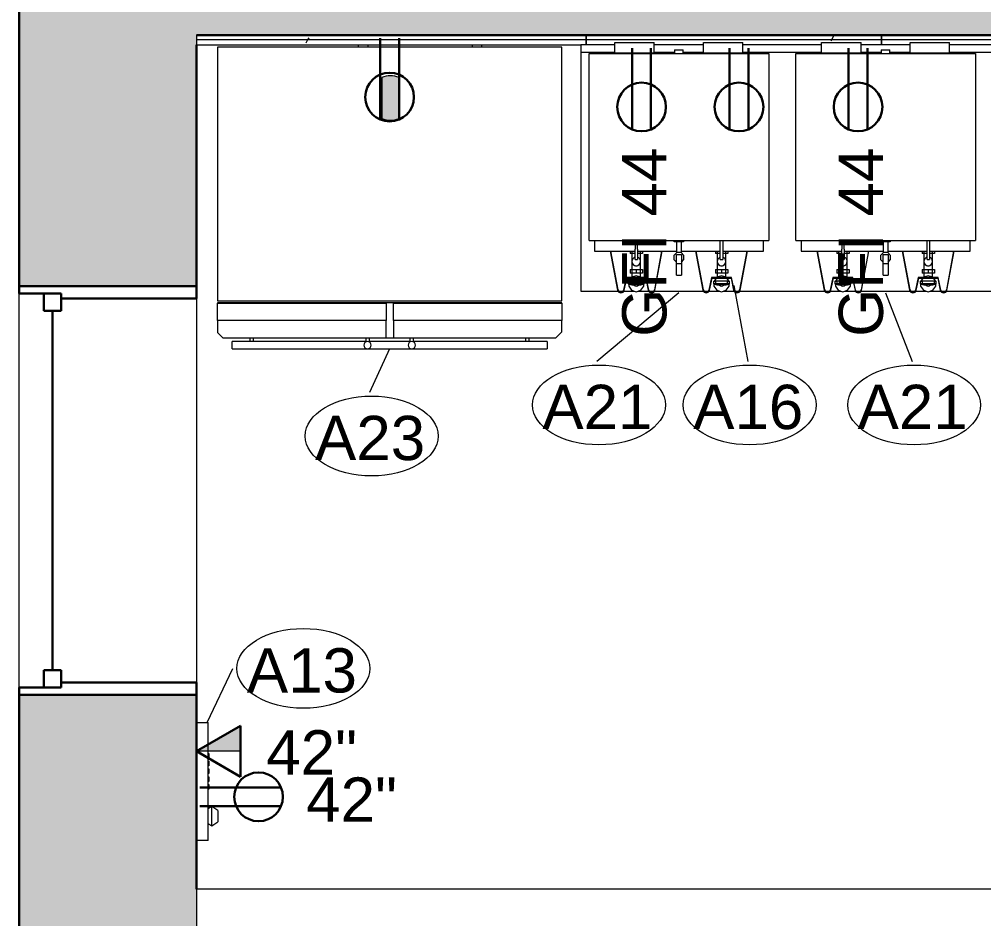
# Model space of a CAD drawing. Header units: inches. Extents: x -4688 to 1542, y -3558 to 978.
# Drawn here: x -1035.1 to -937.1, y -882.7 to -791.3 of the extents above; entities that cross this region are included whole.
import ezdxf

# ---------------------------------------------------------------- set-up
doc = ezdxf.new("R2010")
doc.units = ezdxf.units.IN
doc.header["$MEASUREMENT"] = 0
for name, color, linetype, lineweight in [('A-ANNO-NOTE', 131, 'Continuous', 40), ('A-GLAZ', 151, 'Continuous', 18), ('A-WALL', 113, 'Continuous', 18), ('A-WALL-PATT', 111, 'Continuous', 18), ('I-WALL', 2, 'Continuous', 18), ('Q-CASE', 31, 'Continuous', 9), ('Q-SPCQ', 91, 'Continuous', 9), ('Q-SPCQ-IDEN', 132, 'Continuous', 9)]:
    doc.layers.add(name, color=color, linetype=linetype, lineweight=lineweight)
doc.styles.add('Arial', font='arial.ttf', dxfattribs={"height": 4.5})
doc.styles.add('Swis721 Lt BT', font='swissl.ttf', dxfattribs={"height": 4.5})
pattern_1 = [(0, (0, 0), (15.36, 3.84), [0.634, -10.886, 0.634, -10.886, -61.44]), (0, (0, 0), (15.36, 3.84), [-23.04, 0.634, -22.406, 0.634, -10.886, -26.88]), (0, (0, 0), (15.36, 3.84), [-57.6, 0.634, -7.046, 0.634, -18.566]), (120, (5.76, 1.92), (-11.005538, 11.38215), [0.634, -10.886, 0.634, -10.886, -61.44]), (120, (5.76, 1.92), (-11.005538, 11.38215), [-23.04, 0.634, -22.406, 0.634, -10.886, -26.88]), (120, (5.76, 1.92), (-11.005538, 11.38215), [-57.6, 0.634, -7.046, 0.634, -18.566]), (240, (7.68, 9.6), (-4.354462, -15.22215), [0.634, -10.886, 0.634, -10.886, -61.44]), (240, (7.68, 9.6), (-4.354462, -15.22215), [-23.04, 0.634, -22.406, 0.634, -10.886, -26.88]), (240, (7.68, 9.6), (-4.354462, -15.22215), [-57.6, 0.634, -7.046, 0.634, -18.566])]

# ---------------------------------------------------------------- blocks, each defined once
blk = doc.blocks.new('Double Hung - medium 5ft 3_51_2_-6826450-1st Floor Power _ Signal')
at = {"layer": 'A-GLAZ', "color": 8, "lineweight": 30}
for p, q in [((-20.75, 9), (-20, 9)), ((-20, 4.75), (-20, 9)), ((20, 4.75), (20, 9)), ((20.75, 9), (20, 9)), ((-20, 6.5), (-20, 4.75)), ((-20, 6.5), (-18.25, 6.5)), ((-18.25, 6.5), (-18.25, 4.75)), ((18.25, 6.5), (18.25, 4.75)), ((20, 6.5), (18.25, 6.5)), ((20, 6.5), (20, 4.75)), ((-18.25, 5.625), (18.25, 5.625)), ((-20, 4.75), (-18.25, 4.75)), ((-20, 4.75), (-19.5, 4.75)), ((-19.5, -9), (-19.5, 4.75)), ((20, 4.75), (18.25, 4.75)), ((19.5, 4.75), (20, 4.75)), ((19.5, 4.75), (19.5, -9)), ((-19.5, -9), (-20.75, -9)), ((19.5, -9), (20.75, -9))]:
    blk.add_line(p, q, dxfattribs=at)
blk = doc.blocks.new('A-Refrigerator - A-Refrigerator 2-8324768-1st Floor Power _ Signal')
at = {"layer": 'Q-SPCQ'}
for p, q in [((17.5, 13.75), (-17.5, 13.75)), ((-17.5, 13.75), (-17.5, -12)), ((-3.181, 14), (-3.181, 13.75)), ((-2.181, 13.75), (-2.181, 14)), ((8.382, 14), (8.382, 13.75)), ((9.382, 13.75), (9.382, 14)), ((17.5, -12), (17.5, 13.75)), ((-17.5, -12), (17.5, -12)), ((-0.361, -12.186), (-17.5, -12.186)), ((-17.5, -12.186), (-17.5, -12.25)), ((-17.5, -12.25), (-0.361, -12.25)), ((-17.5, -14), (-17.5, -12.25)), ((-0.361, -12.25), (-0.361, -12.186)), ((17.5, -12.186), (-0.361, -12.186)), ((-0.361, -12.25), (-0.361, -14)), ((0.389, -12.25), (17.5, -12.25)), ((0.389, -14), (0.389, -12.25)), ((17.5, -12.25), (17.5, -12.186)), ((17.5, -12.25), (17.5, -14)), ((-0.361, -14), (-17.5, -14)), ((-17.5, -14), (-17.5, -15.207)), ((-0.361, -15.75), (-0.361, -14)), ((17.5, -14), (0.389, -14)), ((0.389, -14), (0.389, -15.75)), ((17.5, -15.143), (17.5, -14)), ((-17.5, -15.207), (-16.957, -15.75)), ((16.893, -15.75), (17.5, -15.143)), ((-16.957, -15.75), (-0.361, -15.75)), ((-2.411, -16.125), (-16, -16.125)), ((-16, -16.875), (-16, -16.125)), ((-14.188, -15.75), (-14.188, -16.175)), ((-13.813, -16.175), (-13.813, -15.75)), ((-2.418, -15.75), (-2.418, -16.167)), ((2.049, -16.125), (-2.049, -16.125)), ((-2.043, -16.19), (-2.043, -15.75)), ((-0.361, -15.75), (0.389, -15.75)), ((0.389, -15.75), (16.893, -15.75)), ((2.043, -15.75), (2.043, -16.19)), ((16, -16.125), (2.411, -16.125)), ((2.418, -16.167), (2.418, -15.75)), ((13.812, -15.75), (13.812, -16.179)), ((14.187, -16.179), (14.187, -15.75)), ((16, -16.125), (16, -16.875)), ((-16, -16.875), (16, -16.875))]:
    blk.add_line(p, q, dxfattribs=at)
for centre, start, end in [((-2.25, -16.5), 90, 270), ((-2.25, -16.5), 270, 90), ((2.25, -16.5), 90, 270), ((2.25, -16.5), 270, 90)]:
    blk.add_arc(centre, 0.375, start, end, dxfattribs=at)
blk = doc.blocks.new('M3105 - Cabinet_ Warming_ F-S_ 1 Heated Compartment_ Elect - M3105 - Cabinet_ Warming_ F-S_ 1 Heated Compartment_ Elect-7367540-1st Floor Power _ Signal')
at = {"layer": 'Q-SPCQ'}
for p, q in [((-15, 11), (-15, 12)), ((-15, 12), (15, 12)), ((-15, 12), (-15, 11)), ((15, 12), (-15, 12)), ((15, 12), (15, 11)), ((15, 11), (15, 12))]:
    blk.add_line(p, q, dxfattribs=at)
blk = doc.blocks.new('C-Counter Top - ADJ HEIGHT-7388183-1st Floor Power _ Signal')
at = {"layer": 'Q-CASE'}
for p, q in [((-43.804, 0), (-47.262, 0)), ((-47.262, 0), (-47.262, -0.75)), ((-34.804, 0), (-39.804, 0)), ((-22.804, 0), (-30.804, 0)), ((-13.804, 0), (-18.804, 0)), ((158.696, 0), (-9.804, 0)), ((-47.262, -0.75), (-47.262, -25)), ((-47.262, -0.75), (-43.804, -0.75)), ((-39.804, -0.75), (-37.742, -0.75)), ((-36.867, -0.75), (-34.804, -0.75)), ((-30.804, -0.75), (-22.804, -0.75)), ((-18.804, -0.75), (-16.742, -0.75)), ((-15.867, -0.75), (-13.804, -0.75)), ((-9.804, -0.75), (158.696, -0.75)), ((-47.262, -25), (-43.503, -25)), ((-43.429, -25), (-42.967, -25)), ((-42.893, -25), (-41.861, -25)), ((-41.413, -25), (-40.381, -25)), ((-40.307, -25), (-39.844, -25)), ((-39.771, -25), (-34.838, -25)), ((-34.765, -25), (-34.302, -25)), ((-34.228, -25), (-33.196, -25)), ((-32.748, -25), (-31.716, -25)), ((-31.642, -25), (-31.179, -25)), ((-31.106, -25), (-22.503, -25)), ((-22.429, -25), (-21.967, -25)), ((-21.893, -25), (-20.861, -25)), ((-20.413, -25), (-19.381, -25)), ((-19.307, -25), (-18.844, -25)), ((-18.771, -25), (-13.838, -25)), ((-13.765, -25), (-13.302, -25)), ((-13.228, -25), (-12.196, -25)), ((-11.748, -25), (-10.716, -25)), ((-10.642, -25), (-10.179, -25)), ((-10.106, -25), (158.696, -25))]:
    blk.add_line(p, q, dxfattribs=at)
blk = doc.blocks.new('A1012 - Telephone_ Wall Mounted_ 1 Line 12 x 12 - A1012 - Telephone_ Wall Mounted_ 1 Line 12__ x 12__-V71-1st Floor Power _ Signal')
at = {"layer": 'Q-SPCQ'}
for p, q in [((-15, -16.181), (-15, -15)), ((-3, -15), (-3, -16.181)), ((-15, -16.181), (-3, -16.181)), ((-13.305, -16.181), (-13.5, -16.576)), ((-13.5, -16.576), (-13.305, -16.181)), ((-13.5, -16.576), (-13.105, -17.165)), ((-13.5, -16.576), (-12.75, -16.576)), ((-12.75, -16.576), (-12.281, -16.576)), ((-12.281, -16.576), (-11.531, -16.576)), ((-11.926, -17.165), (-11.531, -16.576)), ((-11.531, -16.576), (-11.727, -16.181)), ((-11.727, -16.181), (-11.531, -16.576)), ((-9.772, -16.259), (-9.772, -16.181)), ((-9.299, -16.259), (-9.772, -16.259)), ((-9.299, -16.181), (-9.299, -16.259)), ((-8.984, -16.259), (-8.984, -16.181)), ((-8.512, -16.259), (-8.984, -16.259)), ((-8.512, -16.181), (-8.512, -16.259)), ((-8.197, -16.259), (-8.197, -16.181)), ((-7.724, -16.259), (-8.197, -16.259)), ((-7.724, -16.181), (-7.724, -16.259)), ((-7.409, -16.259), (-7.409, -16.181)), ((-6.937, -16.259), (-7.409, -16.259)), ((-6.937, -16.181), (-6.937, -16.259)), ((-6.622, -16.259), (-6.622, -16.181)), ((-6.15, -16.259), (-6.622, -16.259)), ((-6.15, -16.181), (-6.15, -16.259)), ((-12.75, -17.165), (-13.105, -17.165)), ((-12.281, -17.165), (-12.75, -17.165)), ((-11.926, -17.165), (-12.281, -17.165))]:
    blk.add_line(p, q, dxfattribs=at)
blk = doc.blocks.new('Bunn_BrewWISE_Coffee_Maker_11661 - Bunn_BrewWISE_Coffee_Maker_11661-7472491-1st Floor Power _ Signal')
at = {"layer": 'Q-SPCQ'}
for p, q in [((-6.5, 11.25), (-2.5, 11.25)), ((-6.5, 10.156), (-6.5, 11.25)), ((-2.5, 10.156), (-2.5, 11.25)), ((2.5, 11.25), (6.5, 11.25)), ((2.5, 10.156), (2.5, 11.25)), ((6.5, 10.156), (6.5, 11.25)), ((-9.125, -8.88), (-9.125, 10.125)), ((-9.125, 10.125), (9.125, 10.125)), ((-2.25, 10.156), (-6.75, 10.156)), ((-6.75, 10.126), (-6.75, 10.156)), ((-2.25, 10.156), (-2.25, 10.126)), ((-0.438, 10.5), (-0.438, 10.125)), ((-0.438, 10.5), (0.437, 10.5)), ((0.437, 10.125), (0.437, 10.5)), ((6.75, 10.156), (2.25, 10.156)), ((2.25, 10.126), (2.25, 10.156)), ((6.75, 10.156), (6.75, 10.126)), ((9.125, 10.125), (9.125, -8.88)), ((-9.125, -8.88), (9.125, -8.88)), ((-8.582, -8.88), (-8.582, -9.938)), ((-4.457, -8.88), (-4.457, -9.755)), ((-4.457, -10.501), (-4.457, -9.755)), ((-4.207, -9.755), (-4.207, -8.88)), ((-4.207, -9.755), (-4.207, -10.501)), ((-0.469, -9), (-0.469, -8.88)), ((-0.194, -9), (-0.469, -9)), ((-0.25, -9), (-0.25, -10.117)), ((-0.194, -8.88), (-0.194, -9)), ((0.194, -9), (-0.194, -9)), ((0.194, -8.88), (0.194, -9)), ((0.469, -9), (0.194, -9)), ((0.25, -10.117), (0.25, -9)), ((0.469, -8.88), (0.469, -9)), ((4.207, -9.755), (4.207, -8.88)), ((4.207, -10.501), (4.207, -9.755)), ((4.457, -8.88), (4.457, -9.755)), ((4.457, -9.755), (4.457, -10.501)), ((8.582, -9.938), (8.582, -8.88)), ((-8.582, -9.938), (-4.457, -9.938)), ((-6.976, -9.938), (-6.232, -13.907)), ((-6.17, -13.896), (-6.912, -9.938)), ((-6.811, -9.938), (-6.811, -10)), ((-4.811, -10), (-6.811, -10)), ((-4.957, -10), (-4.957, -10.188)), ((-4.774, -10.188), (-4.957, -10.188)), ((-4.811, -10), (-4.811, -9.938)), ((-4.774, -9.938), (-4.774, -10.188)), ((-4.457, -10.188), (-4.774, -10.188)), ((-4.77, -10.188), (-4.77, -11.813)), ((-4.457, -10.811), (-4.457, -10.501)), ((-4.207, -9.938), (-0.25, -9.938)), ((-3.891, -10.188), (-4.207, -10.188)), ((-4.207, -10.501), (-4.207, -10.811)), ((-3.895, -11.813), (-3.895, -10.188)), ((-3.891, -10.188), (-3.891, -9.938)), ((-3.707, -10.188), (-3.891, -10.188)), ((-3.707, -9.938), (-3.707, -10.188)), ((-1.753, -9.938), (-2.495, -13.896)), ((-2.433, -13.907), (-1.689, -9.938)), ((-0.212, -10.079), (-0.512, -10.379)), ((-0.512, -10.379), (-0.512, -10.804)), ((-0.25, -11.194), (-0.25, -10.282)), ((-0.25, -10.282), (0.25, -10.282)), ((0.212, -10.079), (-0.212, -10.079)), ((0.512, -10.379), (0.212, -10.079)), ((0.248, -9.938), (4.207, -9.938)), ((0.25, -10.282), (0.25, -11.194)), ((0.512, -10.804), (0.512, -10.379)), ((1.689, -9.938), (2.433, -13.907)), ((2.495, -13.896), (1.753, -9.938)), ((1.854, -9.938), (1.854, -10)), ((3.854, -10), (1.854, -10)), ((3.707, -10), (3.707, -10.188)), ((3.891, -10.188), (3.707, -10.188)), ((3.854, -10), (3.854, -9.938)), ((3.891, -9.938), (3.891, -10.188)), ((4.207, -10.188), (3.891, -10.188)), ((3.895, -10.188), (3.895, -11.813)), ((4.207, -10.811), (4.207, -10.501)), ((4.457, -9.938), (8.582, -9.938)), ((4.774, -10.188), (4.457, -10.188)), ((4.457, -10.501), (4.457, -10.811)), ((4.77, -11.813), (4.77, -10.188)), ((4.774, -10.188), (4.774, -9.938)), ((4.957, -10.188), (4.774, -10.188)), ((4.957, -9.938), (4.957, -10.188)), ((6.912, -9.938), (6.17, -13.896)), ((6.232, -13.907), (6.976, -9.938)), ((-4.457, -10.817), (-4.457, -10.811)), ((-4.457, -10.817), (-4.207, -10.817)), ((-4.207, -10.811), (-4.207, -10.817)), ((-0.512, -10.804), (-0.25, -11.066)), ((-0.25, -12.383), (-0.25, -11.194)), ((-0.25, -11.194), (0.25, -11.194)), ((0.25, -11.066), (0.512, -10.804)), ((0.25, -11.194), (0.25, -12.383)), ((4.207, -10.817), (4.207, -10.811)), ((4.207, -10.817), (4.457, -10.817)), ((4.457, -10.811), (4.457, -10.817)), ((-5.351, -12.625), (-5.618, -13.901)), ((-5.557, -13.914), (-5.3, -12.688)), ((-3.314, -12.625), (-5.351, -12.625)), ((-5.3, -12.688), (-3.365, -12.688)), ((-4.871, -12.688), (-5.09, -12.988)), ((-4.957, -11.813), (-4.774, -11.813)), ((-4.957, -11.813), (-4.957, -12.188)), ((-4.774, -12.188), (-4.957, -12.188)), ((-4.332, -12.448), (-4.81, -12.603)), ((-4.774, -11.813), (-4.332, -11.813)), ((-4.774, -11.813), (-4.774, -12.188)), ((-4.332, -12.188), (-4.774, -12.188)), ((-4.77, -12.188), (-4.77, -12.59)), ((-4.332, -11.813), (-3.891, -11.813)), ((-4.332, -11.813), (-4.332, -12.188)), ((-3.891, -12.188), (-4.332, -12.188)), ((-3.855, -12.603), (-4.332, -12.448)), ((-3.895, -12.59), (-3.895, -12.188)), ((-3.891, -11.813), (-3.707, -11.813)), ((-3.891, -12.188), (-3.891, -11.813)), ((-3.707, -12.188), (-3.891, -12.188)), ((-3.575, -12.988), (-3.794, -12.688)), ((-3.707, -11.813), (-3.707, -12.188)), ((-3.365, -12.688), (-3.108, -13.914)), ((-3.047, -13.901), (-3.314, -12.625)), ((-0.25, -12.383), (0.25, -12.383)), ((3.314, -12.625), (3.047, -13.901)), ((3.108, -13.914), (3.365, -12.688)), ((5.351, -12.625), (3.314, -12.625)), ((3.365, -12.688), (5.3, -12.688)), ((3.794, -12.688), (3.575, -12.988)), ((3.707, -11.813), (3.891, -11.813)), ((3.707, -11.813), (3.707, -12.188)), ((3.891, -12.188), (3.707, -12.188)), ((4.332, -12.448), (3.855, -12.603)), ((3.891, -11.813), (4.332, -11.813)), ((3.891, -11.813), (3.891, -12.188)), ((4.332, -12.188), (3.891, -12.188)), ((3.895, -12.188), (3.895, -12.59)), ((4.332, -11.813), (4.774, -11.813)), ((4.332, -11.813), (4.332, -12.188)), ((4.774, -12.188), (4.332, -12.188)), ((4.81, -12.603), (4.332, -12.448)), ((4.77, -12.59), (4.77, -12.188)), ((4.774, -11.813), (4.957, -11.813)), ((4.774, -12.188), (4.774, -11.813)), ((4.957, -12.188), (4.774, -12.188)), ((5.09, -12.988), (4.871, -12.688)), ((4.957, -11.813), (4.957, -12.188)), ((5.3, -12.688), (5.557, -13.914)), ((5.618, -13.901), (5.351, -12.625)), ((-5.147, -13.001), (-5.147, -13.281)), ((-5.105, -13.287), (-5.105, -13.511)), ((-5.105, -13.511), (-4.81, -13.918)), ((-4.917, -12.983), (-3.747, -12.983)), ((-4.917, -13.264), (-4.917, -12.983)), ((-3.747, -13.264), (-4.917, -13.264)), ((-4.664, -13.298), (-4, -13.298)), ((-4.456, -13.38), (-4.456, -13.298)), ((-4.209, -13.298), (-4.209, -13.38)), ((-3.855, -13.918), (-3.56, -13.511)), ((-3.747, -12.983), (-3.747, -13.264)), ((-3.56, -13.511), (-3.56, -13.287)), ((-3.518, -13.281), (-3.518, -13.001)), ((3.518, -13.001), (3.518, -13.281)), ((3.56, -13.287), (3.56, -13.511)), ((3.56, -13.511), (3.855, -13.918)), ((3.747, -12.983), (4.917, -12.983)), ((3.747, -13.264), (3.747, -12.983)), ((4.917, -13.264), (3.747, -13.264)), ((4, -13.298), (4.664, -13.298)), ((4.209, -13.38), (4.209, -13.298)), ((4.456, -13.298), (4.456, -13.38)), ((4.81, -13.918), (5.105, -13.511)), ((4.917, -12.983), (4.917, -13.264)), ((5.105, -13.511), (5.105, -13.287)), ((5.147, -13.281), (5.147, -13.001)), ((-4.81, -13.918), (-4.332, -14.073)), ((-4.332, -14.073), (-3.855, -13.918)), ((3.855, -13.918), (4.332, -14.073)), ((4.332, -14.073), (4.81, -13.918))]:
    blk.add_line(p, q, dxfattribs=at)
for centre, radius, start, end in [((-4.332, -11), 0.438, 106.67272, 180), ((-4.332, -11), 0.438, 140.22242, 146.10224), ((-4.332, -11), 0.438, 125.38008, 131.52604), ((-4.332, -11), 0.438, 110.52129, 116.94983), ((-4.332, -11), 0.438, 360, 73.32728), ((-4.332, -11), 0.437, 63.05017, 69.47871), ((-4.332, -11), 0.437, 48.47396, 54.61992), ((-4.332, -11), 0.437, 33.89776, 39.77758), ((4.332, -11), 0.438, 106.67272, 180), ((4.332, -11), 0.437, 140.22242, 146.10224), ((4.332, -11), 0.438, 125.38008, 131.52604), ((4.332, -11), 0.438, 110.52129, 116.94983), ((4.332, -11), 0.437, 0, 73.32728), ((4.332, -11), 0.437, 63.05017, 69.47871), ((4.332, -11), 0.437, 48.47396, 54.61992), ((4.332, -11), 0.438, 33.89776, 39.77758), ((-4.332, -11), 0.438, 180, 360), ((-4.332, -11), 0.438, 169.87628, 175.25466), ((-4.332, -11), 0.437, 184.69311, 189.83086), ((-4.332, -11), 0.438, 155.05342, 160.67845), ((-4.332, -11), 0.437, 199.50535, 204.40707), ((-4.332, -11), 0.437, 214.31404, 218.98328), ((-4.332, -11), 0.438, 229.11991, 236.87731), ((-4.332, -11), 0.437, 243.92352, 251.67534), ((-4.332, -11), 0.437, 258.72531, 266.4744), ((-4.332, -11), 0.438, 273.5256, 281.27469), ((-4.332, -11), 0.438, 288.32466, 296.07648), ((-4.332, -11), 0.438, 303.12269, 310.88009), ((-4.332, -11), 0.437, 321.01672, 325.68596), ((-4.332, -11), 0.437, 19.32155, 24.94658), ((-4.332, -11), 0.438, 335.59293, 340.15933), ((-4.332, -11), 0.437, 4.74534, 10.12372), ((-4.332, -11), 0.437, 350.16914, 355.30689), ((4.332, -11), 0.438, 180, 360), ((4.332, -11), 0.437, 169.87628, 175.25466), ((4.332, -11), 0.437, 184.69311, 189.83086), ((4.332, -11), 0.438, 155.05342, 160.67845), ((4.332, -11), 0.437, 199.84067, 204.40707), ((4.332, -11), 0.437, 214.31404, 218.98328), ((4.332, -11), 0.437, 229.11991, 236.87731), ((4.332, -11), 0.437, 243.92352, 251.67534), ((4.332, -11), 0.438, 258.72531, 266.4744), ((4.332, -11), 0.438, 273.5256, 281.27469), ((4.332, -11), 0.438, 288.32466, 296.07648), ((4.332, -11), 0.438, 303.12269, 310.88009), ((4.332, -11), 0.438, 321.01672, 325.68596), ((4.332, -11), 0.437, 19.32155, 24.94658), ((4.332, -11), 0.438, 335.59293, 340.15933), ((4.332, -11), 0.438, 4.74534, 10.12372), ((4.332, -11), 0.437, 350.16914, 355.30689), ((-4.332, -13.26), 0.25, 212.66745, 327.33255), ((4.332, -13.26), 0.25, 212.66745, 327.33255), ((-5.894, -13.844), 0.344, 190.61786, 348.15411), ((-5.894, -13.844), 0.281, 190.61786, 348.15411), ((-2.771, -13.844), 0.344, 191.84589, 349.38214), ((-2.771, -13.844), 0.281, 191.84589, 349.38214), ((2.771, -13.844), 0.344, 190.61786, 348.15411), ((2.771, -13.844), 0.281, 190.61786, 348.15411), ((5.894, -13.844), 0.344, 191.84589, 349.38214), ((5.894, -13.844), 0.281, 191.84589, 349.38214)]:
    blk.add_arc(centre, radius, start, end, dxfattribs=at)
for points, knots in [([(-5.147, -13.281), (-5.147, -13.284), (-5.137, -13.289), (-5.063, -13.294), (-5.012, -13.299), (-4.966, -13.305), (-4.927, -13.329), (-4.823, -13.354), (-4.67, -13.383), (-4.556, -13.396)], [0.0271531, 0.0271531, 0.0271531, 0.0271531, 0.0349915, 0.0452481, 0.0534789, 0.0679663, 0.0907352, 0.1230519, 0.1519725, 0.1519725, 0.1519725, 0.1519725]), ([(-5.146, -12.999), (-5.146, -12.998), (-5.14, -12.994), (-5.113, -12.986), (-4.958, -12.983), (-4.917, -12.983)], [-0.02532874, -0.02532874, -0.02532874, -0.02532874, -0.02293005, -0.00975091, 0, 0, 0, 0]), ([(-4.917, -13.264), (-4.958, -13.264), (-5.113, -13.267), (-5.14, -13.274), (-5.146, -13.279), (-5.146, -13.28)], [0, 0, 0, 0, 0.00975091, 0.02293005, 0.02532874, 0.02532874, 0.02532874, 0.02532874]), ([(-4.456, -13.38), (-4.539, -13.369), (-4.643, -13.354), (-4.69, -13.338), (-4.743, -13.323), (-4.761, -13.314), (-4.772, -13.305), (-4.722, -13.299), (-4.664, -13.298)], [0, 0, 0, 0, 0.02091557, 0.04314969, 0.0621226, 0.07774041, 0.08919628, 0.09838905, 0.09838905, 0.09838905, 0.09838905]), ([(-4, -13.298), (-3.942, -13.299), (-3.893, -13.305), (-3.904, -13.314), (-3.922, -13.323), (-3.975, -13.338), (-4.022, -13.354), (-4.125, -13.369), (-4.209, -13.38)], [0, 0, 0, 0, 0.00919277, 0.02064864, 0.03626645, 0.05523936, 0.07747348, 0.09838905, 0.09838905, 0.09838905, 0.09838905]), ([(-4.109, -13.396), (-3.995, -13.383), (-3.842, -13.354), (-3.738, -13.329), (-3.699, -13.305), (-3.653, -13.299), (-3.602, -13.294), (-3.528, -13.289), (-3.518, -13.284), (-3.518, -13.281)], [0, 0, 0, 0, 0.0289206, 0.0612373, 0.0840061, 0.0984935, 0.1067244, 0.1169809, 0.1248193, 0.1248193, 0.1248193, 0.1248193]), ([(-3.747, -12.983), (-3.707, -12.983), (-3.552, -12.986), (-3.525, -12.994), (-3.519, -12.998), (-3.518, -12.999)], [-0.15197246, -0.15197246, -0.15197246, -0.15197246, -0.14222156, -0.12904241, -0.12664372, -0.12664372, -0.12664372, -0.12664372]), ([(-3.518, -13.28), (-3.519, -13.279), (-3.525, -13.274), (-3.552, -13.267), (-3.707, -13.264), (-3.747, -13.264)], [0.12664372, 0.12664372, 0.12664372, 0.12664372, 0.12904241, 0.14222156, 0.15197246, 0.15197246, 0.15197246, 0.15197246]), ([(3.518, -12.999), (3.519, -12.998), (3.525, -12.994), (3.552, -12.986), (3.707, -12.983), (3.747, -12.983)], [-0.02532874, -0.02532874, -0.02532874, -0.02532874, -0.02293005, -0.00975091, 0, 0, 0, 0]), ([(3.747, -13.264), (3.707, -13.264), (3.552, -13.267), (3.525, -13.274), (3.519, -13.279), (3.518, -13.28)], [0, 0, 0, 0, 0.00975091, 0.02293005, 0.02532874, 0.02532874, 0.02532874, 0.02532874]), ([(3.518, -13.281), (3.518, -13.284), (3.528, -13.289), (3.602, -13.294), (3.653, -13.299), (3.699, -13.305), (3.738, -13.329), (3.842, -13.354), (3.995, -13.383), (4.109, -13.396)], [0.0271531, 0.0271531, 0.0271531, 0.0271531, 0.0349915, 0.0452481, 0.0534789, 0.0679663, 0.0907352, 0.1230519, 0.1519725, 0.1519725, 0.1519725, 0.1519725]), ([(4.209, -13.38), (4.125, -13.369), (4.022, -13.354), (3.975, -13.338), (3.922, -13.323), (3.904, -13.314), (3.893, -13.305), (3.942, -13.299), (4, -13.298)], [0, 0, 0, 0, 0.02091557, 0.04314969, 0.0621226, 0.07774041, 0.08919628, 0.09838905, 0.09838905, 0.09838905, 0.09838905]), ([(4.664, -13.298), (4.722, -13.299), (4.772, -13.305), (4.761, -13.314), (4.743, -13.323), (4.69, -13.338), (4.643, -13.354), (4.539, -13.369), (4.456, -13.38)], [0, 0, 0, 0, 0.00919277, 0.02064864, 0.03626645, 0.05523936, 0.07747348, 0.09838905, 0.09838905, 0.09838905, 0.09838905]), ([(4.556, -13.396), (4.67, -13.383), (4.823, -13.354), (4.927, -13.329), (4.966, -13.305), (5.012, -13.299), (5.063, -13.294), (5.137, -13.289), (5.147, -13.284), (5.147, -13.281)], [0, 0, 0, 0, 0.0289206, 0.0612373, 0.0840061, 0.0984935, 0.1067244, 0.1169809, 0.1248193, 0.1248193, 0.1248193, 0.1248193]), ([(4.917, -12.983), (4.958, -12.983), (5.113, -12.986), (5.14, -12.994), (5.146, -12.998), (5.146, -12.999)], [-0.15197246, -0.15197246, -0.15197246, -0.15197246, -0.14222156, -0.12904241, -0.12664372, -0.12664372, -0.12664372, -0.12664372]), ([(5.146, -13.28), (5.146, -13.279), (5.14, -13.274), (5.113, -13.267), (4.958, -13.264), (4.917, -13.264)], [0.12664372, 0.12664372, 0.12664372, 0.12664372, 0.12904241, 0.14222156, 0.15197246, 0.15197246, 0.15197246, 0.15197246])]:
    blk.add_open_spline(points, degree=3, knots=knots, dxfattribs=at)
for points in [[(-4.332, -13.383), (-4.386, -13.383), (-4.428, -13.382), (-4.456, -13.38)], [(-4.209, -13.38), (-4.237, -13.382), (-4.279, -13.383), (-4.332, -13.383)], [(4.332, -13.383), (4.279, -13.383), (4.237, -13.382), (4.209, -13.38)], [(4.456, -13.38), (4.428, -13.382), (4.386, -13.383), (4.332, -13.383)]]:
    blk.add_open_spline(points, degree=3, dxfattribs=at)
blk = doc.blocks.new('Bunn_BrewWISE_Coffee_Maker_11661 - Bunn_BrewWISE_Coffee_Maker_11661-V74-1st Floor Power _ Signal')
at = {"layer": 'Q-SPCQ'}
for p, q in [((-6.5, 11.25), (-2.5, 11.25)), ((-6.5, 10.156), (-6.5, 11.25)), ((-2.5, 10.156), (-2.5, 11.25)), ((2.5, 11.25), (6.5, 11.25)), ((2.5, 10.156), (2.5, 11.25)), ((6.5, 10.156), (6.5, 11.25)), ((-9.125, -8.88), (-9.125, 10.125)), ((-9.125, 10.125), (9.125, 10.125)), ((-2.25, 10.156), (-6.75, 10.156)), ((-6.75, 10.126), (-6.75, 10.156)), ((-2.25, 10.156), (-2.25, 10.126)), ((-0.438, 10.5), (-0.438, 10.125)), ((-0.438, 10.5), (0.437, 10.5)), ((0.437, 10.125), (0.437, 10.5)), ((6.75, 10.156), (2.25, 10.156)), ((2.25, 10.126), (2.25, 10.156)), ((6.75, 10.156), (6.75, 10.126)), ((9.125, 10.125), (9.125, -8.88)), ((-9.125, -8.88), (9.125, -8.88)), ((-8.582, -8.88), (-8.582, -9.938)), ((-4.457, -8.88), (-4.457, -9.755)), ((-4.457, -10.501), (-4.457, -9.755)), ((-4.207, -9.755), (-4.207, -8.88)), ((-4.207, -9.755), (-4.207, -10.501)), ((-0.469, -9), (-0.469, -8.88)), ((-0.194, -9), (-0.469, -9)), ((-0.25, -9), (-0.25, -10.117)), ((-0.194, -8.88), (-0.194, -9)), ((0.194, -9), (-0.194, -9)), ((0.194, -8.88), (0.194, -9)), ((0.469, -9), (0.194, -9)), ((0.25, -10.117), (0.25, -9)), ((0.469, -8.88), (0.469, -9)), ((4.207, -9.755), (4.207, -8.88)), ((4.207, -10.501), (4.207, -9.755)), ((4.457, -8.88), (4.457, -9.755)), ((4.457, -9.755), (4.457, -10.501)), ((8.582, -9.938), (8.582, -8.88)), ((-8.582, -9.938), (-4.457, -9.938)), ((-6.976, -9.938), (-6.232, -13.907)), ((-6.17, -13.896), (-6.912, -9.938)), ((-6.811, -9.938), (-6.811, -10)), ((-4.811, -10), (-6.811, -10)), ((-4.957, -10), (-4.957, -10.188)), ((-4.774, -10.188), (-4.957, -10.188)), ((-4.811, -10), (-4.811, -9.938)), ((-4.774, -9.938), (-4.774, -10.188)), ((-4.457, -10.188), (-4.774, -10.188)), ((-4.77, -10.188), (-4.77, -11.813)), ((-4.457, -10.811), (-4.457, -10.501)), ((-4.207, -9.938), (-0.25, -9.938)), ((-3.891, -10.188), (-4.207, -10.188)), ((-4.207, -10.501), (-4.207, -10.811)), ((-3.895, -11.813), (-3.895, -10.188)), ((-3.891, -10.188), (-3.891, -9.938)), ((-3.707, -10.188), (-3.891, -10.188)), ((-3.707, -9.938), (-3.707, -10.188)), ((-1.753, -9.938), (-2.495, -13.896)), ((-2.433, -13.907), (-1.689, -9.938)), ((-0.212, -10.079), (-0.512, -10.379)), ((-0.512, -10.379), (-0.512, -10.804)), ((-0.25, -11.194), (-0.25, -10.282)), ((-0.25, -10.282), (0.25, -10.282)), ((0.212, -10.079), (-0.212, -10.079)), ((0.512, -10.379), (0.212, -10.079)), ((0.248, -9.938), (4.207, -9.938)), ((0.25, -10.282), (0.25, -11.194)), ((0.512, -10.804), (0.512, -10.379)), ((1.689, -9.938), (2.433, -13.907)), ((2.495, -13.896), (1.753, -9.938)), ((1.854, -9.938), (1.854, -10)), ((3.854, -10), (1.854, -10)), ((3.707, -10), (3.707, -10.188)), ((3.891, -10.188), (3.707, -10.188)), ((3.854, -10), (3.854, -9.938)), ((3.891, -9.938), (3.891, -10.188)), ((4.207, -10.188), (3.891, -10.188)), ((3.895, -10.188), (3.895, -11.813)), ((4.207, -10.811), (4.207, -10.501)), ((4.457, -9.938), (8.582, -9.938)), ((4.774, -10.188), (4.457, -10.188)), ((4.457, -10.501), (4.457, -10.811)), ((4.77, -11.813), (4.77, -10.188)), ((4.774, -10.188), (4.774, -9.938)), ((4.957, -10.188), (4.774, -10.188)), ((4.957, -9.938), (4.957, -10.188)), ((6.912, -9.938), (6.17, -13.896)), ((6.232, -13.907), (6.976, -9.938)), ((-4.457, -10.817), (-4.457, -10.811)), ((-4.457, -10.817), (-4.207, -10.817)), ((-4.207, -10.811), (-4.207, -10.817)), ((-0.512, -10.804), (-0.25, -11.066)), ((-0.25, -12.383), (-0.25, -11.194)), ((-0.25, -11.194), (0.25, -11.194)), ((0.25, -11.066), (0.512, -10.804)), ((0.25, -11.194), (0.25, -12.383)), ((4.207, -10.817), (4.207, -10.811)), ((4.207, -10.817), (4.457, -10.817)), ((4.457, -10.811), (4.457, -10.817)), ((-5.351, -12.625), (-5.618, -13.901)), ((-5.557, -13.914), (-5.3, -12.688)), ((-3.314, -12.625), (-5.351, -12.625)), ((-5.3, -12.688), (-3.365, -12.688)), ((-4.871, -12.688), (-5.09, -12.988)), ((-4.957, -11.813), (-4.774, -11.813)), ((-4.957, -11.813), (-4.957, -12.188)), ((-4.774, -12.188), (-4.957, -12.188)), ((-4.332, -12.448), (-4.81, -12.603)), ((-4.774, -11.813), (-4.332, -11.813)), ((-4.774, -11.813), (-4.774, -12.188)), ((-4.332, -12.188), (-4.774, -12.188)), ((-4.77, -12.188), (-4.77, -12.59)), ((-4.332, -11.813), (-3.891, -11.813)), ((-4.332, -11.813), (-4.332, -12.188)), ((-3.891, -12.188), (-4.332, -12.188)), ((-3.855, -12.603), (-4.332, -12.448)), ((-3.895, -12.59), (-3.895, -12.188)), ((-3.891, -11.813), (-3.707, -11.813)), ((-3.891, -12.188), (-3.891, -11.813)), ((-3.707, -12.188), (-3.891, -12.188)), ((-3.575, -12.988), (-3.794, -12.688)), ((-3.707, -11.813), (-3.707, -12.188)), ((-3.365, -12.688), (-3.108, -13.914)), ((-3.047, -13.901), (-3.314, -12.625)), ((-0.25, -12.383), (0.25, -12.383)), ((3.314, -12.625), (3.047, -13.901)), ((3.108, -13.914), (3.365, -12.688)), ((5.351, -12.625), (3.314, -12.625)), ((3.365, -12.688), (5.3, -12.688)), ((3.794, -12.688), (3.575, -12.988)), ((3.707, -11.813), (3.891, -11.813)), ((3.707, -11.813), (3.707, -12.188)), ((3.891, -12.188), (3.707, -12.188)), ((4.332, -12.448), (3.855, -12.603)), ((3.891, -11.813), (4.332, -11.813)), ((3.891, -11.813), (3.891, -12.188)), ((4.332, -12.188), (3.891, -12.188)), ((3.895, -12.188), (3.895, -12.59)), ((4.332, -11.813), (4.774, -11.813)), ((4.332, -11.813), (4.332, -12.188)), ((4.774, -12.188), (4.332, -12.188)), ((4.81, -12.603), (4.332, -12.448)), ((4.77, -12.59), (4.77, -12.188)), ((4.774, -11.813), (4.957, -11.813)), ((4.774, -12.188), (4.774, -11.813)), ((4.957, -12.188), (4.774, -12.188)), ((5.09, -12.988), (4.871, -12.688)), ((4.957, -11.813), (4.957, -12.188)), ((5.3, -12.688), (5.557, -13.914)), ((5.618, -13.901), (5.351, -12.625)), ((-5.147, -13.001), (-5.147, -13.281)), ((-5.105, -13.287), (-5.105, -13.511)), ((-5.105, -13.511), (-4.81, -13.918)), ((-4.917, -12.983), (-3.747, -12.983)), ((-4.917, -13.264), (-4.917, -12.983)), ((-3.747, -13.264), (-4.917, -13.264)), ((-4.664, -13.298), (-4, -13.298)), ((-4.456, -13.38), (-4.456, -13.298)), ((-4.209, -13.298), (-4.209, -13.38)), ((-3.855, -13.918), (-3.56, -13.511)), ((-3.747, -12.983), (-3.747, -13.264)), ((-3.56, -13.511), (-3.56, -13.287)), ((-3.518, -13.281), (-3.518, -13.001)), ((3.518, -13.001), (3.518, -13.281)), ((3.56, -13.287), (3.56, -13.511)), ((3.56, -13.511), (3.855, -13.918)), ((3.747, -12.983), (4.917, -12.983)), ((3.747, -13.264), (3.747, -12.983)), ((4.917, -13.264), (3.747, -13.264)), ((4, -13.298), (4.664, -13.298)), ((4.209, -13.38), (4.209, -13.298)), ((4.456, -13.298), (4.456, -13.38)), ((4.81, -13.918), (5.105, -13.511)), ((4.917, -12.983), (4.917, -13.264)), ((5.105, -13.511), (5.105, -13.287)), ((5.147, -13.281), (5.147, -13.001)), ((-4.81, -13.918), (-4.332, -14.073)), ((-4.332, -14.073), (-3.855, -13.918)), ((3.855, -13.918), (4.332, -14.073)), ((4.332, -14.073), (4.81, -13.918))]:
    blk.add_line(p, q, dxfattribs=at)
for centre, radius, start, end in [((-4.332, -11), 0.438, 106.67272, 180), ((-4.332, -11), 0.438, 140.22242, 146.10224), ((-4.332, -11), 0.438, 125.38008, 131.52604), ((-4.332, -11), 0.438, 110.52129, 116.94983), ((-4.332, -11), 0.438, 360, 73.32728), ((-4.332, -11), 0.437, 63.05017, 69.47871), ((-4.332, -11), 0.437, 48.47396, 54.61992), ((-4.332, -11), 0.437, 33.89776, 39.77758), ((4.332, -11), 0.438, 106.67272, 180), ((4.332, -11), 0.437, 140.22242, 146.10224), ((4.332, -11), 0.438, 125.38008, 131.52604), ((4.332, -11), 0.438, 110.52129, 116.94983), ((4.332, -11), 0.437, 0, 73.32728), ((4.332, -11), 0.437, 63.05017, 69.47871), ((4.332, -11), 0.437, 48.47396, 54.61992), ((4.332, -11), 0.438, 33.89776, 39.77758), ((-4.332, -11), 0.438, 180, 360), ((-4.332, -11), 0.438, 169.87628, 175.25466), ((-4.332, -11), 0.437, 184.69311, 189.83086), ((-4.332, -11), 0.438, 155.05342, 160.67845), ((-4.332, -11), 0.437, 199.84067, 204.40707), ((-4.332, -11), 0.437, 214.31404, 218.98328), ((-4.332, -11), 0.438, 229.11991, 236.87731), ((-4.332, -11), 0.437, 243.92352, 251.67534), ((-4.332, -11), 0.437, 258.72531, 266.4744), ((-4.332, -11), 0.438, 273.5256, 281.27469), ((-4.332, -11), 0.438, 288.32466, 296.07648), ((-4.332, -11), 0.438, 303.12269, 310.88009), ((-4.332, -11), 0.437, 321.01672, 325.68596), ((-4.332, -11), 0.437, 19.32155, 24.94658), ((-4.332, -11), 0.438, 335.59293, 340.49465), ((-4.332, -11), 0.437, 4.74534, 10.12372), ((-4.332, -11), 0.437, 350.16914, 355.30689), ((4.332, -11), 0.438, 180, 360), ((4.332, -11), 0.437, 169.87628, 175.25466), ((4.332, -11), 0.437, 184.69311, 189.83086), ((4.332, -11), 0.438, 155.05342, 160.67845), ((4.332, -11), 0.437, 199.84067, 204.40707), ((4.332, -11), 0.437, 214.31404, 218.98328), ((4.332, -11), 0.437, 229.11991, 236.87731), ((4.332, -11), 0.437, 243.92352, 251.67534), ((4.332, -11), 0.438, 258.72531, 266.4744), ((4.332, -11), 0.438, 273.5256, 280.5153), ((4.332, -11), 0.438, 288.32466, 296.07648), ((4.332, -11), 0.438, 303.12269, 310.88009), ((4.332, -11), 0.438, 321.01672, 325.68596), ((4.332, -11), 0.437, 19.32155, 24.94658), ((4.332, -11), 0.438, 335.59293, 340.49465), ((4.332, -11), 0.438, 4.74534, 10.12372), ((4.332, -11), 0.437, 350.16914, 355.30689), ((-4.332, -13.26), 0.25, 212.66745, 327.33255), ((4.332, -13.26), 0.25, 212.66745, 327.33255), ((-5.894, -13.844), 0.344, 190.61786, 348.15411), ((-5.894, -13.844), 0.281, 190.61786, 348.15411), ((-2.771, -13.844), 0.344, 191.84589, 349.38214), ((-2.771, -13.844), 0.281, 191.84589, 349.38214), ((2.771, -13.844), 0.344, 190.61786, 348.15411), ((2.771, -13.844), 0.281, 190.61786, 348.15411), ((5.894, -13.844), 0.344, 191.84589, 349.38214), ((5.894, -13.844), 0.281, 191.84589, 349.38214)]:
    blk.add_arc(centre, radius, start, end, dxfattribs=at)
for points, knots in [([(-5.147, -13.281), (-5.147, -13.284), (-5.137, -13.289), (-5.063, -13.294), (-5.012, -13.299), (-4.966, -13.305), (-4.927, -13.329), (-4.823, -13.354), (-4.67, -13.383), (-4.556, -13.396)], [0.0271531, 0.0271531, 0.0271531, 0.0271531, 0.0349915, 0.0452481, 0.0534789, 0.0679663, 0.0907352, 0.1230519, 0.1519725, 0.1519725, 0.1519725, 0.1519725]), ([(-5.146, -12.999), (-5.146, -12.998), (-5.14, -12.994), (-5.113, -12.986), (-4.958, -12.983), (-4.917, -12.983)], [-0.02532874, -0.02532874, -0.02532874, -0.02532874, -0.02293005, -0.00975091, 0, 0, 0, 0]), ([(-4.917, -13.264), (-4.958, -13.264), (-5.113, -13.267), (-5.14, -13.274), (-5.146, -13.279), (-5.146, -13.28)], [0, 0, 0, 0, 0.00975091, 0.02293005, 0.02532874, 0.02532874, 0.02532874, 0.02532874]), ([(-4.456, -13.38), (-4.539, -13.369), (-4.643, -13.354), (-4.69, -13.338), (-4.743, -13.323), (-4.761, -13.314), (-4.772, -13.305), (-4.722, -13.299), (-4.664, -13.298)], [0, 0, 0, 0, 0.02091557, 0.04314969, 0.0621226, 0.07774041, 0.08919628, 0.09838905, 0.09838905, 0.09838905, 0.09838905]), ([(-4, -13.298), (-3.942, -13.299), (-3.893, -13.305), (-3.904, -13.314), (-3.922, -13.323), (-3.975, -13.338), (-4.022, -13.354), (-4.125, -13.369), (-4.209, -13.38)], [0, 0, 0, 0, 0.00919277, 0.02064864, 0.03626645, 0.05523936, 0.07747348, 0.09838905, 0.09838905, 0.09838905, 0.09838905]), ([(-4.109, -13.396), (-3.995, -13.383), (-3.842, -13.354), (-3.738, -13.329), (-3.699, -13.305), (-3.653, -13.299), (-3.602, -13.294), (-3.528, -13.289), (-3.518, -13.284), (-3.518, -13.281)], [0, 0, 0, 0, 0.0289206, 0.0612373, 0.0840061, 0.0984935, 0.1067244, 0.1169809, 0.1248193, 0.1248193, 0.1248193, 0.1248193]), ([(-3.747, -12.983), (-3.707, -12.983), (-3.552, -12.986), (-3.525, -12.994), (-3.519, -12.998), (-3.518, -12.999)], [-0.15197246, -0.15197246, -0.15197246, -0.15197246, -0.14222156, -0.12904241, -0.12664372, -0.12664372, -0.12664372, -0.12664372]), ([(-3.518, -13.28), (-3.519, -13.279), (-3.525, -13.274), (-3.552, -13.267), (-3.707, -13.264), (-3.747, -13.264)], [0.12664372, 0.12664372, 0.12664372, 0.12664372, 0.12904241, 0.14222156, 0.15197246, 0.15197246, 0.15197246, 0.15197246]), ([(3.518, -12.999), (3.519, -12.998), (3.525, -12.994), (3.552, -12.986), (3.707, -12.983), (3.747, -12.983)], [-0.02532874, -0.02532874, -0.02532874, -0.02532874, -0.02293005, -0.00975091, 0, 0, 0, 0]), ([(3.747, -13.264), (3.707, -13.264), (3.552, -13.267), (3.525, -13.274), (3.519, -13.279), (3.518, -13.28)], [0, 0, 0, 0, 0.00975091, 0.02293005, 0.02532874, 0.02532874, 0.02532874, 0.02532874]), ([(3.518, -13.281), (3.518, -13.284), (3.528, -13.289), (3.602, -13.294), (3.653, -13.299), (3.699, -13.305), (3.738, -13.329), (3.842, -13.354), (3.995, -13.383), (4.109, -13.396)], [0.0271531, 0.0271531, 0.0271531, 0.0271531, 0.0349915, 0.0452481, 0.0534789, 0.0679663, 0.0907352, 0.1230519, 0.1519725, 0.1519725, 0.1519725, 0.1519725]), ([(4.209, -13.38), (4.125, -13.369), (4.022, -13.354), (3.975, -13.338), (3.922, -13.323), (3.904, -13.314), (3.893, -13.305), (3.942, -13.299), (4, -13.298)], [0, 0, 0, 0, 0.02091557, 0.04314969, 0.0621226, 0.07774041, 0.08919628, 0.09838905, 0.09838905, 0.09838905, 0.09838905]), ([(4.664, -13.298), (4.722, -13.299), (4.772, -13.305), (4.761, -13.314), (4.743, -13.323), (4.69, -13.338), (4.643, -13.354), (4.539, -13.369), (4.456, -13.38)], [0, 0, 0, 0, 0.00919277, 0.02064864, 0.03626645, 0.05523936, 0.07747348, 0.09838905, 0.09838905, 0.09838905, 0.09838905]), ([(4.556, -13.396), (4.67, -13.383), (4.823, -13.354), (4.927, -13.329), (4.966, -13.305), (5.012, -13.299), (5.063, -13.294), (5.137, -13.289), (5.147, -13.284), (5.147, -13.281)], [0, 0, 0, 0, 0.0289206, 0.0612373, 0.0840061, 0.0984935, 0.1067244, 0.1169809, 0.1248193, 0.1248193, 0.1248193, 0.1248193]), ([(4.917, -12.983), (4.958, -12.983), (5.113, -12.986), (5.14, -12.994), (5.146, -12.998), (5.146, -12.999)], [-0.15197246, -0.15197246, -0.15197246, -0.15197246, -0.14222156, -0.12904241, -0.12664372, -0.12664372, -0.12664372, -0.12664372]), ([(5.146, -13.28), (5.146, -13.279), (5.14, -13.274), (5.113, -13.267), (4.958, -13.264), (4.917, -13.264)], [0.12664372, 0.12664372, 0.12664372, 0.12664372, 0.12904241, 0.14222156, 0.15197246, 0.15197246, 0.15197246, 0.15197246])]:
    blk.add_open_spline(points, degree=3, knots=knots, dxfattribs=at)
for points in [[(-4.332, -13.383), (-4.386, -13.383), (-4.428, -13.382), (-4.456, -13.38)], [(-4.209, -13.38), (-4.237, -13.382), (-4.279, -13.383), (-4.332, -13.383)], [(4.332, -13.383), (4.279, -13.383), (4.237, -13.382), (4.209, -13.38)], [(4.456, -13.38), (4.428, -13.382), (4.386, -13.383), (4.332, -13.383)]]:
    blk.add_open_spline(points, degree=3, dxfattribs=at)
blk = doc.blocks.new('Appliance_Specialty Equipment Tag - Standard-3515593-1st Floor Power _ Signal')
at = {"layer": 'Q-SPCQ-IDEN'}
blk.add_ellipse((-0.0499, 0.0037), major_axis=(-0.1406, 0), ratio=0.600473, dxfattribs=at)

msp = doc.modelspace()

# ---------------------------------------------------------------- hatches: boundary and pattern name
at = {"layer": 'A-ANNO-NOTE', "lineweight": 9}
for points in [[(-998.105, -801.448), (-998.105, -797.207), (-998.224, -801.402)], [(-998.224, -801.402), (-998.105, -797.207), (-998.224, -797.253)], [(-998.105, -801.448), (-997.608, -797.092), (-998.105, -797.207)], [(-997.608, -801.563), (-997.608, -797.092), (-998.105, -801.448)], [(-997.098, -801.563), (-997.098, -797.092), (-997.608, -797.092)], [(-997.608, -801.563), (-997.098, -801.563), (-997.608, -797.092)], [(-996.601, -797.207), (-996.723, -797.167), (-997.098, -797.092)], [(-996.601, -801.448), (-996.601, -797.207), (-997.098, -797.092)], [(-997.098, -801.563), (-996.601, -801.448), (-997.098, -797.092)], [(-996.482, -801.402), (-996.482, -797.253), (-996.601, -797.207)], [(-996.601, -801.448), (-996.482, -801.402), (-996.601, -797.207)], [(-997.289, -801.576), (-997.098, -801.563), (-997.608, -801.563)], [(-1017.062, -865.677), (-1012.596, -863.098), (-1012.596, -865.677), (-1014.576, -865.677)]]:
    msp.add_hatch(color=256, dxfattribs=at).paths.add_polyline_path(points, flags=0)
at = {"layer": 'A-WALL-PATT', "lineweight": 9}
h = msp.add_hatch(color=7, dxfattribs=at)
h.paths.add_polyline_path([(-1035.062, -1284.185), (-1017.062, -1284.185), (-1017.062, -1208.435), (-1020.687, -1208.435), (-1020.687, -1196.935), (-1017.062, -1196.935), (-1017.062, -1161.234), (-1035.062, -1161.234), (-1035.062, -1214.071)], flags=0)
h.paths.add_polyline_path([(-1017.062, -1119.734), (-1017.073, -1019.333), (-1017.084, -1006.801), (-1017.062, -1006.801), (-1017.062, -1003.935), (-1035.062, -1003.935), (-1035.062, -1119.734)], flags=0)
h.paths.add_polyline_path([(-1017.062, -962.435), (-1017.062, -859.935), (-1035.062, -859.935), (-1035.062, -962.435)], flags=0)
h.paths.add_polyline_path([(-1017.062, -818.435), (-1017.062, -715.935), (-1035.062, -715.935), (-1035.062, -818.435)], flags=0)
h.paths.add_polyline_path([(-1017.062, -674.435), (-1017.062, -567.935), (-1035.062, -567.935), (-1035.062, -674.435)], flags=0)
h.paths.add_polyline_path([(-1035.062, -534.435), (-1017.062, -534.435), (-1017.062, -425.685), (-1035.062, -425.685), (-1035.062, -532.487)], flags=0)
h.paths.add_polyline_path([(-1017.062, -388.685), (-1017.062, -275.185), (-1035.062, -275.185), (-1035.062, -388.685)], flags=0)
h.paths.add_polyline_path([(-1017.062, -239.185), (-1017.062, -119.495), (-1035.062, -119.495), (-1035.062, -239.185)], flags=0)
h.paths.add_polyline_path([(-1035.062, -83.495), (-1017.062, -83.495), (-1017.062, 16.255), (-1035.062, 16.255), (-1035.062, -45.642)], flags=0)
h = msp.add_hatch(color=7, dxfattribs=at)
h.paths.add_polyline_path([(-772.043, -792.927), (-772.043, -783.927), (-776.043, -783.927), (-776.043, -792.927)], flags=0)
h.paths.add_polyline_path([(-823.84, -792.927), (-816.043, -792.927), (-816.043, -783.927), (-1017.062, -783.927), (-1017.062, -792.927), (-850.61, -792.927)], flags=0)
h = msp.add_hatch(dxfattribs=at)
h.set_pattern_fill('FP_1', color=256, style=0, pattern_type=2)
h.set_pattern_definition(pattern_1)
h.paths.add_polyline_path([(-772.043, -793.427), (-772.043, -792.927), (-1017.062, -792.927), (-1017.062, -793.427), (-797.071, -793.427)], flags=0)
h = msp.add_hatch(dxfattribs=at)
h.set_pattern_fill('FP_1', color=256, style=0, pattern_type=2)
h.set_pattern_definition(pattern_1)
h.paths.add_polyline_path([(-772.043, -793.927), (-772.043, -793.427), (-1017.062, -793.427), (-1017.062, -793.927), (-974.543, -793.927), (-974.543, -793.677), (-970.543, -793.677), (-970.543, -793.927), (-965.543, -793.927), (-965.543, -793.677), (-961.543, -793.677), (-961.543, -793.927), (-953.543, -793.927), (-953.543, -793.677), (-949.543, -793.677), (-949.543, -793.927), (-944.543, -793.927), (-944.543, -793.677), (-940.543, -793.677), (-940.543, -793.927), (-857.043, -793.927), (-857.043, -793.677), (-821.043, -793.677), (-821.043, -793.927), (-813.043, -793.927), (-813.043, -793.677), (-777.043, -793.677), (-777.043, -793.927)], flags=0)

# ---------------------------------------------------------------- linework, layer by layer
at = {"layer": 'A-ANNO-NOTE', "lineweight": 30}
for p, q in [((-998.398, -793.253), (-998.398, -801.517)), ((-996.482, -793.253), (-996.482, -801.517)), ((-972.797, -794.253), (-972.797, -802.517)), ((-970.881, -794.253), (-970.881, -802.517)), ((-962.898, -794.253), (-962.898, -802.517)), ((-960.982, -794.253), (-960.982, -802.517)), ((-950.797, -794.253), (-950.797, -802.517)), ((-948.881, -794.253), (-948.881, -802.517)), ((-1017.062, -865.677), (-1012.596, -863.098)), ((-1012.596, -868.255), (-1012.596, -863.098)), ((-1017.062, -865.677), (-1012.596, -868.255)), ((-1016.735, -869.34), (-1008.472, -869.34)), ((-1016.735, -871.256), (-1008.472, -871.256))]:
    msp.add_line(p, q, dxfattribs=at)
at = {"layer": 'A-ANNO-NOTE', "lineweight": 9}
for p, q in [((-998.224, -797.253), (-998.224, -801.402)), ((-996.482, -801.402), (-996.482, -797.253)), ((-1017.062, -865.677), (-1012.596, -863.098)), ((-1012.596, -863.098), (-1012.596, -865.677)), ((-1012.596, -865.677), (-1017.062, -865.677))]:
    msp.add_line(p, q, dxfattribs=at)
at = {"layer": 'A-ANNO-NOTE', "lineweight": 30}
for centre in [(-997.44, -799.235), (-971.839, -800.235), (-961.94, -800.235), (-949.839, -800.235), (-1010.754, -870.298)]:
    msp.add_circle(centre, 2.475, dxfattribs=at)
at = {"layer": 'A-ANNO-NOTE', "lineweight": 9}
for start, end in [(67.2244, 112.7756), (247.2244, 292.7756)]:
    msp.add_arc((-997.353, -799.327), 2.25, start, end, dxfattribs=at)
at = {"layer": 'A-WALL', "color": 8, "lineweight": 30}
for p, q in [((-1035.062, -715.935), (-1035.062, -818.435)), ((-1017.062, -792.927), (-816.043, -792.927)), ((-1017.062, -818.435), (-1017.062, -793.927)), ((-1035.062, -818.435), (-1017.062, -818.435)), ((-1035.062, -859.935), (-1035.062, -962.435)), ((-1017.062, -859.935), (-1035.062, -859.935)), ((-1017.062, -879.677), (-1017.062, -859.935))]:
    msp.add_line(p, q, dxfattribs=at)
at = {"layer": 'A-WALL'}
for p, q in [((-1017.062, -792.927), (-1017.062, -793.927)), ((-772.043, -793.427), (-1017.062, -793.427)), ((-772.043, -879.677), (-1017.062, -879.677)), ((-1017.062, -879.677), (-1017.062, -885.677))]:
    msp.add_line(p, q, dxfattribs=at)
at = {"layer": 'A-WALL', "lineweight": 9}
for p, q in [((-1035.062, -859.935), (-1035.062, -818.435)), ((-1017.062, -818.435), (-1017.062, -859.935))]:
    msp.add_line(p, q, dxfattribs=at)
at = {"layer": 'I-WALL'}
msp.add_line((-1017.062, -793.927), (-978.001, -793.927), dxfattribs=at)
at = {"layer": 'Q-SPCQ-IDEN'}
for p, q in [((-968.043, -819.112), (-976.373, -826.096)), ((-962.46, -818.384), (-961.053, -826.096)), ((-947.043, -819.112), (-944.351, -826.096)), ((-997.437, -824.802), (-999.47, -829.249)), ((-1015.979, -862.745), (-1013.355, -857.255))]:
    msp.add_line(p, q, dxfattribs=at)

# ---------------------------------------------------------------- block references
at = {"layer": 'A-GLAZ', "rotation": 89.99999999999991}
msp.add_blockref('Double Hung - medium 5ft 3_51_2_-6826450-1st Floor Power _ Signal', (-1026.062, -839.185), dxfattribs=at)
at = {"layer": 'Q-CASE'}
msp.add_blockref('C-Counter Top - ADJ HEIGHT-7388183-1st Floor Power _ Signal', (-930.739, -793.927), dxfattribs=at)
at = {"layer": 'Q-SPCQ'}
for name, p in [('M3105 - Cabinet_ Warming_ F-S_ 1 Heated Compartment_ Elect - M3105 - Cabinet_ Warming_ F-S_ 1 Heated Compartment_ Elect-7367540-1st Floor Power _ Signal', (-962.46, -804.927)), ('Bunn_BrewWISE_Coffee_Maker_11661 - Bunn_BrewWISE_Coffee_Maker_11661-7472491-1st Floor Power _ Signal', (-968.043, -804.927)), ('Bunn_BrewWISE_Coffee_Maker_11661 - Bunn_BrewWISE_Coffee_Maker_11661-V74-1st Floor Power _ Signal', (-947.043, -804.927)), ('A-Refrigerator - A-Refrigerator 2-8324768-1st Floor Power _ Signal', (-997.437, -807.927))]:
    msp.add_blockref(name, p, dxfattribs=at)
at = {"layer": 'Q-SPCQ', "rotation": 89.9999999999999}
msp.add_blockref('A1012 - Telephone_ Wall Mounted_ 1 Line 12 x 12 - A1012 - Telephone_ Wall Mounted_ 1 Line 12__ x 12__-V71-1st Floor Power _ Signal', (-1032.062, -859.745), dxfattribs=at)
at = {"layer": 'Q-SPCQ-IDEN', "xscale": 47.99999999999997, "yscale": 47.99999999999997, "zscale": 47.99999999999997}
for p in [(-973.775, -830.678), (-958.455, -830.678), (-941.753, -830.678), (-996.872, -833.831), (-1003.8, -857.435)]:
    msp.add_blockref('Appliance_Specialty Equipment Tag - Standard-3515593-1st Floor Power _ Signal', p, dxfattribs=at)

# ---------------------------------------------------------------- texts
at = {"layer": 'A-ANNO-NOTE', "lineweight": 9, "char_height": 4.5, "width": 22.2705, "attachment_point": 1, "rotation": 90, "style": 'Swis721 Lt BT'}
for insert in [(-973.809, -823.581), (-951.809, -823.581)]:
    msp.add_mtext('GFI 44', dxfattribs=dict(at, insert=insert))
at = {"layer": 'A-ANNO-NOTE', "lineweight": 9, "char_height": 4.5, "width": 10.302, "attachment_point": 1, "style": 'Swis721 Lt BT'}
for insert in [(-1009.966, -863.532), (-1005.908, -868.328)]:
    msp.add_mtext('42"', dxfattribs=dict(at, insert=insert))
at = {"layer": 'Q-SPCQ-IDEN', "char_height": 4.5, "width": 13.635, "attachment_point": 1, "style": 'Arial'}
for s, insert in [('A21', (-981.913, -828.45)), ('A16', (-966.592, -828.45)), ('A21', (-949.89, -828.45)), ('A23', (-1005.01, -831.603)), ('A13', (-1011.938, -855.207))]:
    msp.add_mtext(s, dxfattribs=dict(at, insert=insert))

doc.saveas('drawing.dxf')
